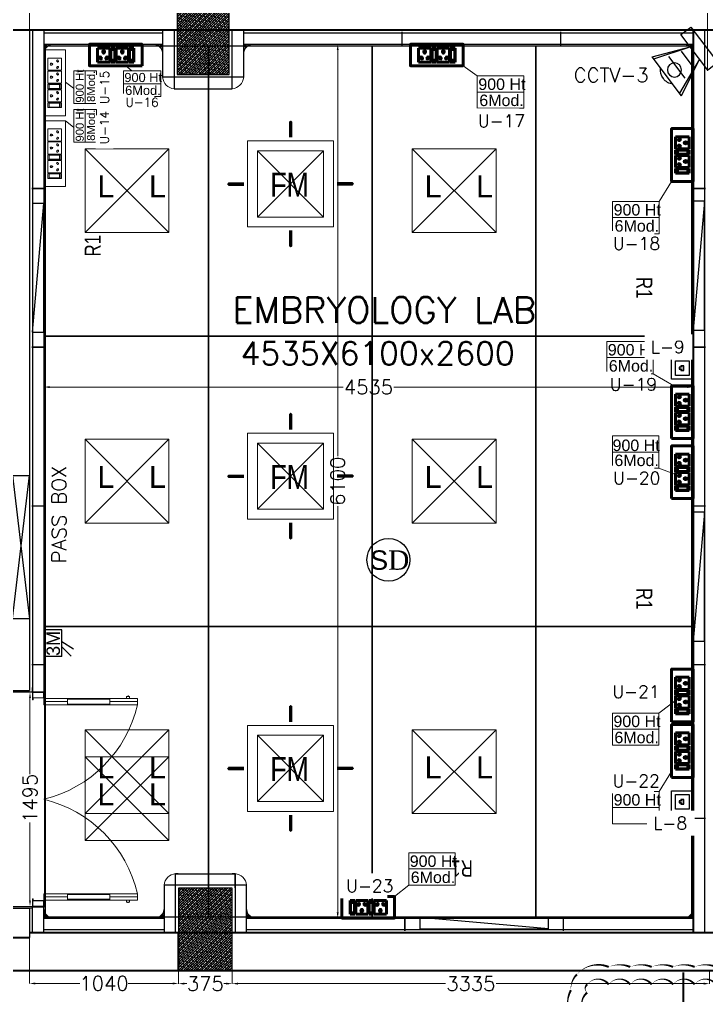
# Model space of a CAD drawing. Header units: millimetres. Extents: x 1327414 to 2139344, y -346496 to -91575.
# Drawn here: x 2114024 to 2118823, y -248326 to -241513 of the extents above; entities that cross this region are included whole.
import ezdxf
from ezdxf.enums import TextEntityAlignment as Align

# ---------------------------------------------------------------- set-up
doc = ezdxf.new("R2010")
doc.units = ezdxf.units.MM
doc.header["$LTSCALE"] = 600
doc.header["$MEASUREMENT"] = 0
doc.header["$PDMODE"] = 35
for name, pattern in [('1', [0]), ('CONTINU', [0]), ('DASHED', [0.75, 0.5, -0.25]), ('DASHED2', [0.375, 0.25, -0.125])]:
    doc.linetypes.add(name, pattern=pattern)
for name, color, linetype, lineweight in [('0 Room description', 6, 'Continuous', 5), ('0 Room Dimensions', 7, 'Continuous', 0), ('90deg Corner', 96, 'Continuous', 0), ('Ahlada 50mm Ceiling Panels', 191, 'Continuous', 0), ('Ahlada 50mm Wall Panel', 94, 'Continuous', 0), ('Ahlada Coving', 3, 'Continuous', 0), ('C-Section', 3, 'Continuous', 9), ('DIM', 7, 'Continuous', 0), ('Double Leaf Door', 4, 'Continuous', 18), ('ELE. 2N0S OF 6-16 UPS SOCKETS', 191, 'Continuous', 15), ('FA-BELOW SMOKE DERECTOR', 1, 'Continuous', 25), ('FA-FIRE TEXT', 7, 'Continuous', 0), ('MEP_HVAC_RA_RAISERS', 3, 'Continuous', 30), ('MEP_HVAC_SUPPLY_DIFFUSER', 5, 'Continuous', 30), ('P-Wall', 8, 'Continuous', 35), ('Partition-80WP', 7, 'Continuous', 5), ('Supply Diffusers', 3, 'Continuous', 0)]:
    doc.layers.add(name, color=color, linetype=linetype, lineweight=lineweight)
doc.layers.add('CFT_LOOPING', color=7, linetype='1', lineweight=0, true_color=0xd6d600)
doc.layers.add('ELE-42W EMERGENCY DOWN LIGHT', color=7, linetype='Continuous', lineweight=0, true_color=0x608ec6)
for name, color, linetype in [('col', 5, 'Continuous'), ('Dimensions', 7, 'Continuous'), ('ELE-3M UPS P.SB', 3, 'Continuous'), ('ELE-8M 6-16A UPS SOCKET', 223, 'Continuous'), ('ELE-LIGHTING TEXT', 7, 'Continuous'), ('ELE.LAN POINT', 3, 'Continuous'), ('LV.CC CEMARA', 66, 'Continuous'), ('Pass Box', 30, 'Continuous'), ('TEXT', 6, 'Continuous'), ('wall', 1, 'Continuous')]:
    doc.layers.add(name, color=color, linetype=linetype)
doc.styles.add('ARIAL', font='arial.ttf')
doc.styles.add('ARIEL', font='sanss___.ttf', dxfattribs={"width": 0.75})
doc.styles.add('PDF Times New Roman', font='times.ttf')
doc.styles.add('ROMAN', font='arial.ttf', dxfattribs={"width": 0.8})
doc.styles.add('ROMANS', font='romans.shx')
doc.styles.add('SIMPLEX', font='SIMPLEX')
doc.styles.get("Standard").update_dxf_attribs({"font": 'stylu.ttf'})
doc.dimstyles.new('AEPL1', dxfattribs={"dimtxt": 100, "dimasz": 40, "dimexe": 1.25, "dimexo": 5, "dimtad": 0, "dimdec": 0, "dimtxsty": 'ROMANS', "dimcen": 2.5, "dimclrd": 250, "dimclre": 250, "dimclrt": 7, "dimadec": 0, "dimazin": 0, "dimtfac": 1, "dimtdec": 0, "dimtmove": 0, "dimatfit": 3, "dimfxl": 0, "dimlwd": 0, "dimlwe": 0, "dimarcsym": 0})

# ---------------------------------------------------------------- blocks, each defined once
blk = doc.blocks.new('A010004 Mezz.F. Layout Plan$0$b & c')
at = {"layer": 'Ahlada Coving', "color": 3}
for p, q in [((-4.1, 40.9), (-5.7, 42.5)), ((-2.7, 7.8), (-3.7, 7.8)), ((-3.7, 7.8), (-2.7, 6)), ((4.9, 15.3), (-2.7, 7.8)), ((-2.7, 6), (5.7, 14.4)), ((8.7, 11.4), (0.3, 3)), ((0.3, 3), (2.1, 2)), ((2.1, 3), (9.7, 10.6)), ((2.1, 2), (2.1, 3)), ((36.9, 0), (35.3, 1.6))]:
    blk.add_line(p, q, dxfattribs=at)
blk.add_lwpolyline([(-5.7, 30.7), (-5.7, 5.7), (0, 0), (25, 0), (22.8, 1.5), (13.2, 1.5), (3.6, 4.5), (3.6, 1.5), (0.6, 1.5), (-4.2, 6.3), (-4.2, 9.3), (-1.2, 9.3), (-4.2, 18.9), (-4.2, 28.4), (-5.7, 30.7)], dxfattribs=at)
for radius, start, end in [(44, 181.9548, 220.5976), (42.5, 184.1661, 265.906), (44, 222.2286, 227.7746), (44, 229.4056, 268.1119)]:
    blk.add_arc((38.3, 44), radius, start, end, dxfattribs=at)
blk = doc.blocks.new('C SECTION')
at = {"layer": 'C-Section'}
for p, q in [((3564373.2, -608564.1), (3564614.5, -608564.1)), ((3564373.2, -608564.1), (3564373.2, -608595.1)), ((3564374.2, -608565.1), (3564613.5, -608565.1)), ((3564374.2, -608565.1), (3564374.2, -608595.1)), ((3564613.5, -608565.1), (3564613.5, -608595.1)), ((3564614.5, -608564.1), (3564614.5, -608595.1)), ((3564373.2, -608595.1), (3564374.2, -608595.1)), ((3564613.5, -608595.1), (3564614.5, -608595.1))]:
    blk.add_line(p, q, dxfattribs=at)
blk = doc.blocks.new('90D_CORNER_COVE')
at = {"layer": '90deg Corner', "color": 3}
for p, q in [((-59.1, 65.5), (-40.3, 65.5)), ((-40.3, -15), (-40.3, 65.5)), ((-59.1, -15), (-40.3, -15)), ((-40.3, -15), (-40.3, -33.8)), ((-40.3, -15), (40.2, -15)), ((40.2, -15), (40.2, -33.8))]:
    blk.add_line(p, q, dxfattribs=at)
blk.add_arc((-48.7, -23.5), 89.4, 5.42879, 84.57121, dxfattribs=at)
blk = doc.blocks.new('*D156')
at = {"layer": 'Defpoints', "color": 0, "transparency": 16777216}
for p in [(2115124.1, -241184.8), (2114094.1, -241585.8), (2115124.1, -241585.8)]:
    blk.add_point(p, dxfattribs=at)
at = {"layer": 'DIM', "color": 250, "lineweight": 0, "transparency": 16777216}
for p, q in [((2114094.1, -241580.8), (2114094.1, -241183.5)), ((2114134.1, -241184.8), (2114440, -241184.8)), ((2115084.1, -241184.8), (2114778.2, -241184.8)), ((2115124.1, -241580.8), (2115124.1, -241183.5))]:
    blk.add_line(p, q, dxfattribs=at)
at = {"layer": 'DIM', "color": 250, "transparency": 16777216}
for points in [[(2114134.1, -241178.1), (2114134.1, -241191.4), (2114094.1, -241184.8)], [(2115084.1, -241191.4), (2115084.1, -241178.1), (2115124.1, -241184.8)]]:
    blk.add_solid(points, dxfattribs=at)
at = {"layer": 'DIM', "color": 7, "transparency": 16777216, "insert": (2114609.1, -241184.8), "char_height": 100, "attachment_point": 5, "style": 'ROMANS'}
blk.add_mtext('1030', dxfattribs=at)
blk = doc.blocks.new('*D157')
at = {"layer": 'Defpoints', "color": 0, "transparency": 16777216}
for p in [(2118829.1, -241186.9), (2118829.1, -241875.8), (2115489.1, -241895.8)]:
    blk.add_point(p, dxfattribs=at)
at = {"layer": 'DIM', "color": 250, "lineweight": 0, "transparency": 16777216}
for p, q in [((2115489.1, -241890.8), (2115489.1, -241185.6)), ((2115529.1, -241186.9), (2116982.5, -241186.9)), ((2118789.1, -241186.9), (2117335.7, -241186.9)), ((2118829.1, -241870.8), (2118829.1, -241185.6))]:
    blk.add_line(p, q, dxfattribs=at)
at = {"layer": 'DIM', "color": 250, "transparency": 16777216}
for points in [[(2115529.1, -241180.2), (2115529.1, -241193.5), (2115489.1, -241186.9)], [(2118789.1, -241193.5), (2118789.1, -241180.2), (2118829.1, -241186.9)]]:
    blk.add_solid(points, dxfattribs=at)
at = {"layer": 'DIM', "color": 7, "transparency": 16777216, "insert": (2117159.1, -241186.9), "char_height": 100, "attachment_point": 5, "style": 'ROMANS'}
blk.add_mtext('3340', dxfattribs=at)
blk = doc.blocks.new('*D160')
at = {"layer": 'Defpoints', "color": 0, "transparency": 16777216}
for p in [(2115134.1, -247763.7), (2114094.1, -247885.8), (2115134.1, -248242.2)]:
    blk.add_point(p, dxfattribs=at)
at = {"layer": 'DIM', "color": 250, "lineweight": 0, "transparency": 16777216}
for p, q in [((2115134.1, -247768.7), (2115134.1, -248243.4)), ((2114094.1, -247890.8), (2114094.1, -248243.4)), ((2114134.1, -248242.2), (2114445, -248242.2)), ((2115094.1, -248242.2), (2114783.2, -248242.2))]:
    blk.add_line(p, q, dxfattribs=at)
at = {"layer": 'DIM', "color": 250, "transparency": 16777216}
for points in [[(2114134.1, -248235.5), (2114134.1, -248248.9), (2114094.1, -248242.2)], [(2115094.1, -248248.9), (2115094.1, -248235.5), (2115134.1, -248242.2)]]:
    blk.add_solid(points, dxfattribs=at)
at = {"layer": 'DIM', "color": 7, "transparency": 16777216, "insert": (2114614.1, -248242.2), "char_height": 100, "attachment_point": 5, "style": 'ROMANS'}
blk.add_mtext('1040', dxfattribs=at)
blk = doc.blocks.new('*D161')
at = {"layer": 'Defpoints', "color": 0, "transparency": 16777216}
for p in [(2114096.9, -246208.8), (2114114.1, -246208.8), (2114114.1, -247703.8)]:
    blk.add_point(p, dxfattribs=at)
at = {"layer": 'DIM', "color": 250, "lineweight": 0, "transparency": 16777216}
for p, q in [((2114109.1, -246208.8), (2114095.6, -246208.8)), ((2114096.9, -246248.8), (2114096.9, -246780.1)), ((2114096.9, -247663.8), (2114096.9, -247119.4)), ((2114109.1, -247703.8), (2114095.6, -247703.8))]:
    blk.add_line(p, q, dxfattribs=at)
at = {"layer": 'DIM', "color": 250, "transparency": 16777216}
for points in [[(2114090.2, -246248.8), (2114103.6, -246248.8), (2114096.9, -246208.8)], [(2114090.2, -247663.8), (2114103.6, -247663.8), (2114096.9, -247703.8)]]:
    blk.add_solid(points, dxfattribs=at)
at = {"layer": 'DIM', "color": 7, "transparency": 16777216, "insert": (2114096.9, -246949.8), "char_height": 100, "attachment_point": 5, "rotation": 90, "style": 'ROMANS'}
blk.add_mtext('1495', dxfattribs=at)
blk = doc.blocks.new('1500x80')
at = {"layer": 'Double Leaf Door'}
for points in [[(99338.7, -25417.9), (99343.6, -25417.9), (99343.6, -25121.4), (99338.7, -25121.4)], [(99382.3, -25121.4), (99377.3, -25121.4), (99377.3, -25417.9), (99382.3, -25417.9)], [(100701.7, -25121.4), (100706.7, -25121.4), (100706.7, -25417.9), (100701.7, -25417.9)], [(100745.3, -25417.9), (100740.4, -25417.9), (100740.4, -25121.4), (100745.3, -25121.4)]]:
    blk.add_hatch(color=6, dxfattribs=at).paths.add_polyline_path(points)
at = {"layer": 'Double Leaf Door', "color": 8}
for p, q in [((99338.7, -25581.8), (99338.7, -24927.6)), ((99338.7, -24927.6), (99382.3, -24927.6)), ((99360.5, -25121.4), (99360.5, -24927.6)), ((99382.3, -24927.6), (99382.3, -25581.8)), ((100745.3, -24927.6), (100701.7, -24927.6)), ((100701.7, -24927.6), (100701.7, -25581.8)), ((100723.5, -25121.4), (100723.5, -24927.6)), ((100745.3, -25581.8), (100745.3, -24927.6)), ((99324.3, -24985.1), (99324.3, -25003.1)), ((99338.7, -24983.1), (99326.2, -24983.1)), ((99326.2, -25005), (99338.7, -25005)), ((99338.7, -24983.1), (99338.7, -25005)), ((100745.3, -24983.1), (100757.8, -24983.1)), ((100745.3, -24983.1), (100745.3, -25005)), ((100757.8, -25005), (100745.3, -25005)), ((100759.7, -24985.1), (100759.7, -25003.1)), ((99360.5, -25581.8), (99360.5, -25417.9)), ((100723.5, -25581.8), (100723.5, -25417.9)), ((99294.5, -25581.8), (99294.5, -25661.8)), ((99334.7, -25581.8), (99294.5, -25581.8)), ((99296.5, -25583.8), (99296.5, -25659.8)), ((99332.7, -25583.8), (99296.5, -25583.8)), ((99332.7, -25658.9), (99332.7, -25583.8)), ((99334.7, -25656.9), (99334.7, -25581.8)), ((99382.3, -25581.8), (99338.7, -25581.8)), ((100701.7, -25581.8), (100745.3, -25581.8)), ((100749.3, -25656.9), (100749.3, -25581.8)), ((100749.3, -25581.8), (100789.5, -25581.8)), ((100751.3, -25658.9), (100751.3, -25583.8)), ((100751.3, -25583.8), (100787.5, -25583.8)), ((100787.5, -25583.8), (100787.5, -25659.8)), ((100789.5, -25581.8), (100789.5, -25661.8)), ((99294.5, -25661.8), (99334.7, -25661.8)), ((99296.5, -25659.8), (99334.7, -25659.8)), ((99344.6, -25658.9), (99332.7, -25658.9)), ((99346.6, -25656.9), (99334.7, -25656.9)), ((99334.7, -25659.8), (99344.6, -25659.8)), ((99334.7, -25661.8), (99346.6, -25661.8)), ((99344.6, -25659.8), (99344.6, -25658.9)), ((99346.6, -25661.8), (99346.6, -25656.9)), ((100737.4, -25661.8), (100737.4, -25656.9)), ((100737.4, -25656.9), (100749.3, -25656.9)), ((100749.3, -25661.8), (100737.4, -25661.8)), ((100739.4, -25659.8), (100739.4, -25658.9)), ((100739.4, -25658.9), (100751.3, -25658.9)), ((100749.3, -25659.8), (100739.4, -25659.8)), ((100787.5, -25659.8), (100749.3, -25659.8)), ((100789.5, -25661.8), (100749.3, -25661.8))]:
    blk.add_line(p, q, dxfattribs=at)
at = {"layer": 'Double Leaf Door', "color": 6}
for p, q in [((99382.3, -25121.4), (99338.7, -25121.4)), ((99338.7, -25121.4), (99338.7, -25417.9)), ((99343.6, -25417.9), (99343.6, -25121.4)), ((99377.3, -25417.9), (99377.3, -25121.4)), ((99382.3, -25417.9), (99382.3, -25121.4)), ((100701.7, -25417.9), (100701.7, -25121.4)), ((100701.7, -25121.4), (100745.3, -25121.4)), ((100706.7, -25417.9), (100706.7, -25121.4)), ((100740.4, -25417.9), (100740.4, -25121.4)), ((100745.3, -25121.4), (100745.3, -25417.9)), ((99338.7, -25417.9), (99382.3, -25417.9)), ((100745.3, -25417.9), (100701.7, -25417.9))]:
    blk.add_line(p, q, dxfattribs=at)
at = {"layer": 'Double Leaf Door', "color": 6, "ltscale": 100}
for p, q in [((99377.3, -25121.4), (99377.3, -25417.9)), ((100706.7, -25121.4), (100706.7, -25417.9))]:
    blk.add_line(p, q, dxfattribs=at)
at = {"layer": 'Double Leaf Door', "color": 6}
for points in [[(99338.7, -25121.4), (99338.7, -25417.9), (99343.6, -25417.9), (99343.6, -25121.4), (99338.7, -25121.4)], [(99382.3, -25121.4), (99382.3, -25417.9), (99377.3, -25417.9), (99377.3, -25121.4), (99382.3, -25121.4)], [(100701.7, -25121.4), (100701.7, -25417.9), (100706.7, -25417.9), (100706.7, -25121.4), (100701.7, -25121.4)], [(100745.3, -25121.4), (100745.3, -25417.9), (100740.4, -25417.9), (100740.4, -25121.4), (100745.3, -25121.4)]]:
    blk.add_lwpolyline(points, dxfattribs=at)
at = {"layer": 'Double Leaf Door', "ltscale": 5000}
for points in [[(99338.7, -25121.4), (99338.7, -25417.9), (99343.6, -25417.9), (99343.6, -25121.4), (99338.7, -25121.4)], [(100745.3, -25121.4), (100745.3, -25417.9), (100740.4, -25417.9), (100740.4, -25121.4), (100745.3, -25121.4)]]:
    blk.add_lwpolyline(points, dxfattribs=at)
at = {"layer": 'Double Leaf Door', "color": 8}
for centre, radius, start, end in [((99178.3, -25793), 889.2, 13.74048, 76.73516), ((100905.7, -25793), 889.2, 103.26484, 166.25952), ((99324.3, -24994.1), 3.72, 90, 270), ((99326.2, -24985.1), 1.98, 90, 180), ((99326.2, -25003.1), 1.98, 180, 270), ((100757.8, -24985.1), 1.98, 0, 90), ((100757.8, -25003.1), 1.98, 270, 0), ((100759.7, -24994.1), 3.72, 270, 90)]:
    blk.add_arc(centre, radius, start, end, dxfattribs=at)
blk = doc.blocks.new('*D172')
at = {"layer": 'Defpoints', "color": 0, "transparency": 16777216}
for p in [(2115509.1, -248150.8), (2118844.1, -248150.8), (2118844.1, -248243.4)]:
    blk.add_point(p, dxfattribs=at)
at = {"layer": 'Dimensions', "color": 250, "lineweight": 0, "transparency": 16777216}
for p, q in [((2115509.1, -248155.8), (2115509.1, -248244.7)), ((2118844.1, -248155.8), (2118844.1, -248244.7)), ((2115549.1, -248243.4), (2117000, -248243.4)), ((2118804.1, -248243.4), (2117353.2, -248243.4))]:
    blk.add_line(p, q, dxfattribs=at)
at = {"layer": 'Dimensions', "color": 250, "transparency": 16777216}
for points in [[(2115549.1, -248236.8), (2115549.1, -248250.1), (2115509.1, -248243.4)], [(2118804.1, -248250.1), (2118804.1, -248236.8), (2118844.1, -248243.4)]]:
    blk.add_solid(points, dxfattribs=at)
at = {"layer": 'Dimensions', "color": 7, "transparency": 16777216, "insert": (2117176.6, -248243.4), "char_height": 100, "attachment_point": 5, "style": 'ROMANS'}
blk.add_mtext('3335', dxfattribs=at)
blk = doc.blocks.new('Voice')
at = {"layer": 'ELE.LAN POINT', "color": 3}
for points in [[(0, -31.8), (127.9, -31.8), (127.9, 92), (0, 92)], [(21.9, -10), (106, -10), (106, 70.1), (21.9, 70.1)], [(77.3, 21.4), (69.7, 21.4), (69.7, 11.7), (58.1, 11.7), (58.1, 21.4), (50.6, 21.4), (50.6, 38.7), (77.3, 38.7)], [(75.9, 22.8), (68.4, 22.8), (68.4, 13), (59.5, 13), (59.5, 22.8), (52, 22.8), (52, 37.4), (75.9, 37.4)]]:
    blk.add_lwpolyline(points, close=True, dxfattribs=at)
blk = doc.blocks.new('CC CEMARA')
at = {"layer": 'LV.CC CEMARA', "linetype": 'ByBlock'}
for p, q in [((46.7, -104.5), (105.3, -34.9)), ((239.6, -66.6), (64.7, -12.2)), ((232.1, -75.7), (64.7, -12.2)), ((94.5, -242.4), (18.6, -67.1)), ((18.6, -67.1), (104.2, -230.6)), ((81.3, -159.1), (162.8, -62.4)), ((94.5, -242.4), (239.6, -66.6))]:
    blk.add_line(p, q, dxfattribs=at)
blk.add_lwpolyline([(110.8, 42.8), (66.4, 79.7), (-66.4, -79.7), (-22, -116.7)], close=True, dxfattribs=at)
blk.add_circle((133.5, -123.5), 32.9, dxfattribs=at)
blk.add_arc((131.6, -123.6), 66.7, 275.3702, 5.5412, dxfattribs=at)
blk = doc.blocks.new('5Y3AQY')
at = {"layer": 'ELE. 2N0S OF 6-16 UPS SOCKETS', "color": 72, "lineweight": 50}
for p, q in [((-311.5, -26.5), (-277.7, -26.5)), ((-311.5, -123.5), (-311.5, -26.5)), ((-311.5, -123.5), (-311.5, -26.5)), ((-308.7, -37), (-280.5, -37)), ((-308.7, -113), (-308.7, -37)), ((-308.7, -40.4), (-280.5, -40.4)), ((-280.5, -37), (-280.5, -113)), ((-277.7, -26.5), (-277.7, -123.5)), ((-272.1, -26.5), (-272.1, -123.5)), ((-187.1, -26.5), (-272.1, -26.5)), ((-187.1, -123.5), (-187.1, -26.5)), ((-181.4, -26.5), (-147.6, -26.5)), ((-181.4, -123.5), (-181.4, -26.5)), ((-181.4, -123.5), (-181.4, -26.5)), ((-178.6, -37), (-150.4, -37)), ((-178.6, -113), (-178.6, -37)), ((-178.6, -40.4), (-150.4, -40.4)), ((-150.4, -37), (-150.4, -113)), ((-147.6, -26.5), (-147.6, -123.5)), ((-57, -26.5), (-142, -26.5)), ((-142, -26.5), (-142, -123.5)), ((-57, -123.5), (-57, -26.5)), ((-311.5, -123.5), (-277.7, -123.5)), ((-277.7, -123.5), (-311.5, -123.5)), ((-280.5, -113), (-308.7, -113)), ((-272.1, -123.5), (-187.1, -123.5)), ((-181.4, -123.5), (-147.6, -123.5)), ((-147.6, -123.5), (-181.4, -123.5)), ((-150.4, -113), (-178.6, -113)), ((-142, -123.5), (-57, -123.5))]:
    blk.add_line(p, q, dxfattribs=at)
blk.add_lwpolyline([(-368.5, 0), (0, 0), (0, -150), (-368.5, -150)], close=True, dxfattribs=at)
for centre, radius, start, end in [((-253.8, -56.1), 5.7, 87.48997, 354.73109), ((-249.3, -52.1), 4.6, 284.90486, 157.31619), ((-209.8, -52.1), 4.6, 22.68381, 255.09514), ((-205.3, -56.1), 5.7, 185.26891, 92.51003), ((-123.7, -56.1), 5.7, 87.48997, 354.73109), ((-119.2, -52.1), 4.6, 284.90486, 157.31619), ((-79.7, -52.1), 4.6, 22.68381, 255.09514), ((-75.2, -56.1), 5.7, 185.26891, 92.51003), ((-229.6, -99), 6.62, 127.15837, 52.84163), ((-229.6, -92.3), 4.22, 341.40312, 198.59688), ((-99.5, -99), 6.62, 127.15837, 52.84163), ((-99.5, -92.3), 4.22, 341.40312, 198.59688)]:
    blk.add_arc(centre, radius, start, end, dxfattribs=at)
blk = doc.blocks.new('543E')
at = {"layer": 'ELE. 2N0S OF 6-16 UPS SOCKETS', "color": 72, "linetype": 'ByBlock'}
for p, q in [((-123.5, -57), (-123.5, -90.8)), ((-26.5, -57), (-123.5, -57)), ((-26.5, -57), (-123.5, -57)), ((-113, -59.8), (-113, -88)), ((-37, -59.8), (-113, -59.8)), ((-109.6, -59.8), (-109.6, -88)), ((-37, -88), (-37, -59.8)), ((-26.5, -57), (-26.5, -90.8)), ((-26.5, -90.8), (-26.5, -57)), ((-123.5, -90.8), (-26.5, -90.8)), ((-123.5, -96.4), (-26.5, -96.4)), ((-123.5, -181.4), (-123.5, -96.4)), ((-113, -88), (-37, -88)), ((-26.5, -96.4), (-26.5, -181.4)), ((-26.5, -181.4), (-123.5, -181.4)), ((-123.5, -187.1), (-123.5, -220.9)), ((-26.5, -187.1), (-123.5, -187.1)), ((-26.5, -187.1), (-123.5, -187.1)), ((-113, -189.9), (-113, -218)), ((-37, -189.9), (-113, -189.9)), ((-109.6, -189.9), (-109.6, -218)), ((-37, -218), (-37, -189.9)), ((-26.5, -187.1), (-26.5, -220.9)), ((-26.5, -220.9), (-26.5, -187.1)), ((-123.5, -220.9), (-26.5, -220.9)), ((-123.5, -311.5), (-123.5, -226.5)), ((-123.5, -226.5), (-26.5, -226.5)), ((-113, -218), (-37, -218)), ((-26.5, -226.5), (-26.5, -311.5)), ((-26.5, -311.5), (-123.5, -311.5)), ((-123.5, -402.2), (-123.5, -317.1)), ((-123.5, -317.1), (-26.5, -317.1)), ((-26.5, -317.1), (-26.5, -402.2)), ((-26.5, -402.2), (-123.5, -402.2))]:
    blk.add_line(p, q, dxfattribs=at)
blk.add_lwpolyline([(-150, 0), (-150, -459.1), (0, -459.1), (0, 0)], close=True, dxfattribs=at)
for centre, radius, start, end in [((-97.9, -119.2), 4.6, 112.68381, 345.09514), ((-93.9, -114.7), 5.7, 275.26891, 182.51003), ((-57.7, -138.9), 4.22, 71.40312, 288.59688), ((-51, -138.9), 6.62, 217.15837, 142.84163), ((-97.9, -158.6), 4.6, 14.90486, 247.31619), ((-93.9, -163.1), 5.7, 177.48997, 84.73109), ((-97.9, -249.3), 4.6, 112.68381, 345.09514), ((-93.9, -244.8), 5.7, 275.26891, 182.51003), ((-57.7, -269), 4.22, 71.40312, 288.59688), ((-51, -269), 6.62, 217.15837, 142.84163), ((-97.9, -288.7), 4.6, 14.90486, 247.31619), ((-97.9, -339.9), 4.6, 112.68381, 345.09514), ((-93.9, -293.2), 5.7, 177.48997, 84.73109), ((-93.9, -335.4), 5.7, 275.26891, 182.51003), ((-97.9, -379.4), 4.6, 14.90486, 247.31619), ((-93.9, -383.9), 5.7, 177.48997, 84.73109), ((-57.7, -359.7), 4.22, 71.40312, 288.59688), ((-51, -359.7), 6.62, 217.15837, 142.84163)]:
    blk.add_arc(centre, radius, start, end, dxfattribs=at)
blk = doc.blocks.new('3M UPS SB')
at = {"layer": 'ELE-3M UPS P.SB', "color": 3}
for p, q in [((-133.8, 160), (-69.3, 265.2)), ((-88.2, 160), (-3.4, 244.9)), ((-240, 160), (-240, 0)), ((0, 160), (-240, 160)), ((0, 160), (0, 0))]:
    blk.add_line(p, q, dxfattribs=at)
blk.add_text('3M', height=120, rotation=180, dxfattribs=at).set_placement((-6, 143))
blk = doc.blocks.new('54W EME')
for p, q in [((-292.5, 292.5), (292.5, -292.5)), ((292.5, 292.5), (-292.5, -292.5))]:
    blk.add_line(p, q)
at = {"layer": 'ELE-42W EMERGENCY DOWN LIGHT'}
blk.add_lwpolyline([(-292.5, -292.5), (-292.5, 292.5), (292.5, 292.5), (292.5, -292.5)], close=True, dxfattribs=at)
at = {"char_height": 154, "width": 324.958, "attachment_point": 1, "style": 'ARIAL'}
for insert in [(-206.9, 107), (152.9, 107)]:
    blk.add_mtext('L', dxfattribs=dict(at, insert=insert))
blk = doc.blocks.new('pass Box')
at = {"layer": 'Dimensions', "color": 30, "true_color": 0xf8991e}
for p, q in [((1718491, -257291.3), (1718611, -258291.3)), ((1718491, -258291.3), (1718611, -257291.3))]:
    blk.add_line(p, q, dxfattribs=at)
blk.add_lwpolyline([(1718491, -258291.3), (1718491, -257291.3), (1718611, -257291.3), (1718611, -258291.3)], close=True, dxfattribs=at)
blk = doc.blocks.new('*D175')
at = {"layer": 'Defpoints', "color": 0, "transparency": 16777216}
for p in [(2116207.9, -241685.8), (2116207.9, -247785.8), (2116246.6, -247785.8)]:
    blk.add_point(p, dxfattribs=at)
at = {"layer": 'Dimensions', "color": 250, "lineweight": 0, "transparency": 16777216}
for p, q in [((2116212.9, -241685.8), (2116247.8, -241685.8)), ((2116246.6, -241725.8), (2116246.6, -244561.6)), ((2116246.6, -247745.8), (2116246.6, -244909.9)), ((2116212.9, -247785.8), (2116247.8, -247785.8))]:
    blk.add_line(p, q, dxfattribs=at)
at = {"layer": 'Dimensions', "color": 250, "transparency": 16777216}
for points in [[(2116253.3, -241725.8), (2116239.9, -241725.8), (2116246.6, -241685.8)], [(2116239.9, -247745.8), (2116253.3, -247745.8), (2116246.6, -247785.8)]]:
    blk.add_solid(points, dxfattribs=at)
at = {"layer": 'Dimensions', "color": 7, "transparency": 16777216, "insert": (2116246.6, -244735.8), "char_height": 100, "attachment_point": 5, "rotation": 90, "style": 'ROMANS'}
blk.add_mtext('6100', dxfattribs=at)
blk = doc.blocks.new('*D176')
at = {"layer": 'Defpoints', "color": 0, "transparency": 16777216}
for p in [(2118729.1, -243615), (2114194.1, -243927.8), (2118729.1, -244078.5)]:
    blk.add_point(p, dxfattribs=at)
at = {"layer": 'Dimensions', "color": 250, "lineweight": 0, "transparency": 16777216}
for p, q in [((2118729.1, -243620), (2118729.1, -244079.7)), ((2114194.1, -243932.8), (2114194.1, -244079.7)), ((2114234.1, -244078.5), (2116285, -244078.5)), ((2118689.1, -244078.5), (2116638.2, -244078.5))]:
    blk.add_line(p, q, dxfattribs=at)
at = {"layer": 'Dimensions', "color": 250, "transparency": 16777216}
for points in [[(2114234.1, -244071.8), (2114234.1, -244085.2), (2114194.1, -244078.5)], [(2118689.1, -244085.2), (2118689.1, -244071.8), (2118729.1, -244078.5)]]:
    blk.add_solid(points, dxfattribs=at)
at = {"layer": 'Dimensions', "color": 7, "transparency": 16777216, "insert": (2116461.6, -244078.5), "char_height": 100, "attachment_point": 5, "style": 'ROMANS'}
blk.add_mtext('4535', dxfattribs=at)
blk = doc.blocks.new('*D178')
at = {"layer": 'Defpoints', "color": 0, "transparency": 16777216}
for p in [(2115134.1, -248150.8), (2115509.1, -248150.8), (2115509.1, -248243.4)]:
    blk.add_point(p, dxfattribs=at)
at = {"layer": 'Dimensions', "color": 250, "lineweight": 0, "transparency": 16777216}
for p, q in [((2115134.1, -248155.8), (2115134.1, -248244.7)), ((2115509.1, -248155.8), (2115509.1, -248244.7)), ((2115174.1, -248243.4), (2115192.5, -248243.4)), ((2115469.1, -248243.4), (2115450.7, -248243.4))]:
    blk.add_line(p, q, dxfattribs=at)
at = {"layer": 'Dimensions', "color": 250, "transparency": 16777216}
for points in [[(2115174.1, -248236.8), (2115174.1, -248250.1), (2115134.1, -248243.4)], [(2115469.1, -248250.1), (2115469.1, -248236.8), (2115509.1, -248243.4)]]:
    blk.add_solid(points, dxfattribs=at)
at = {"layer": 'Dimensions', "color": 7, "transparency": 16777216, "insert": (2115321.6, -248243.4), "char_height": 100, "attachment_point": 5, "style": 'ROMANS'}
blk.add_mtext('375', dxfattribs=at)
blk = doc.blocks.new('SMOKE DETECTOR')
at = {"layer": 'FA-BELOW SMOKE DERECTOR', "color": 7}
blk.add_circle((931028.7, -118293.9), 166, dxfattribs=at)
at = {"layer": 'FA-BELOW SMOKE DERECTOR', "insert": (930887.1, -118373), "char_height": 150, "attachment_point": 7, "style": 'PDF Times New Roman'}
blk.add_mtext('{\\fArial|b0|i0|c0|p34;S}D', dxfattribs=at)
blk = doc.blocks.new('FM3')
at = {"layer": 'Supply Diffusers'}
for p, q in [((234.6, -234.9), (-235.4, 235.1)), ((-235.4, -234.9), (234.6, 235.1))]:
    blk.add_line(p, q, dxfattribs=at)
at = {"layer": 'Supply Diffusers', "color": 7}
for points in [[(0.6, 451.1, 0, 150, 0), (0.6, 390.6, 25, 25, 0), (0.6, 330.1, 25, 25, 0)], [(-451.4, -0.9, 0, 150, 0), (-390.9, -0.9, 25, 25, 0), (-330.4, -0.9, 25, 25, 0)], [(450.6, 1.1, 0, 150, 0), (390.1, 1.1, 25, 25, 0), (329.6, 1.1, 25, 25, 0)], [(0.6, -450.9, 0, 150, 0), (0.6, -390.4, 25, 25, 0), (0.6, -329.9, 25, 25, 0)]]:
    blk.add_lwpolyline(points, format="xyseb", dxfattribs=at)
at = {"layer": 'Supply Diffusers', "linetype": 'DASHED', "ltscale": 5}
blk.add_lwpolyline([(-305.4, -304.9), (304.6, -304.9), (304.6, 305.1), (-305.4, 305.1)], close=True, dxfattribs=at)
at = {"layer": 'Supply Diffusers'}
blk.add_lwpolyline([(-235.4, -234.9), (234.6, -234.9), (234.6, 235.1), (-235.4, 235.1)], close=True, dxfattribs=at)
at = {"layer": 'Supply Diffusers', "style": 'ROMAN', "width": 0.8}
blk.add_text('FM', height=170, dxfattribs=at).set_placement((-144.4, -89.7))
blk = doc.blocks.new('SA DIFFUSER 600X600MM')
at = {"layer": 'Supply Diffusers', "color": 1, "xscale": 0.9836065573758823, "yscale": 0.9836065573758823, "zscale": 0.9836065573758823}
blk.add_blockref('FM3', (1302829.9, -127949.5, 14384.8), dxfattribs=at)
blk = doc.blocks.new('RA_RAISER')
at = {"layer": 'MEP_HVAC_RA_RAISERS', "lineweight": 25}
blk.add_line((3561965.8, -606672.8), (3562865.8, -606752.8), dxfattribs=at)
blk.add_lwpolyline([(3562865.8, -606672.8), (3561965.8, -606672.8), (3561965.8, -606752.8), (3562865.8, -606752.8)], close=True, dxfattribs=at)
blk.add_lwpolyline([(3562415.8, -606784, 0, 66.4, 0), (3562415.8, -606861.5, 0, 0, 0), (3562415.8, -606988.1, 0, 0, 0), (3562515.9, -606988.1, 0, 0, 0), (3562240.8, -607052.5, 0, 0, 0), (3562393.1, -607052.5, 0, 0, 0), (3562393.1, -607148, 0, 0, 0)], format="xyseb", dxfattribs=at)
at = {"layer": 'MEP_HVAC_RA_RAISERS', "lineweight": 25, "insert": (3562494.5, -607037.4), "char_height": 112.5, "width": 174.151, "attachment_point": 1, "style": 'ARIEL'}
blk.add_mtext('R1', dxfattribs=at)

msp = doc.modelspace()

# ---------------------------------------------------------------- hatches: boundary and pattern name
at = {"layer": 'DIM'}
h = msp.add_hatch(dxfattribs=at)
h.set_pattern_fill('ANSI38', color=256, scale=100)
h.set_pattern_definition([(45, (627221.993, -51292.912), (-8.83883476, 8.83883476), []), (135, (627221.993, -51292.912), (-26.51650429, 8.83883476), [31.25, -18.75])])
h.paths.add_polyline_path([(2115124.1, -241895.8), (2115489.1, -241895.8), (2115489.1, -241585.8), (2115489.1, -241355.8), (2115124.1, -241355.8)])
h = msp.add_hatch(dxfattribs=at)
h.set_pattern_fill('ANSI38', color=256, scale=100)
h.set_pattern_definition([(45, (627306.993, -51242.912), (-8.83883476, 8.83883476), []), (135, (627306.993, -51242.912), (-26.51650429, 8.83883476), [31.25, -18.75])])
h.paths.add_polyline_path([(2115509.1, -247885.8), (2115509.1, -247575.8), (2115134.1, -247575.8), (2115134.1, -247885.8)])
h.paths.add_polyline_path([(2115134.1, -248150.8), (2115509.1, -248150.8), (2115509.1, -247885.8), (2115134.1, -247885.8)])

# ---------------------------------------------------------------- linework, layer by layer
at = {"layer": 'Ahlada 50mm Ceiling Panels', "linetype": 'ByBlock', "lineweight": -2}
for p, q in [((2114204.1, -241695.8), (2118719.1, -241695.8)), ((2114204.1, -247775.8), (2114204.1, -241695.8)), ((2115344.1, -247775.8), (2115344.1, -241695.8)), ((2115347.1, -247775.8), (2115347.1, -241695.8)), ((2116487.1, -247775.8), (2116487.1, -241695.8)), ((2116490.1, -247775.8), (2116490.1, -241695.8)), ((2117630.1, -247775.8), (2117630.1, -241695.8)), ((2117633.1, -247775.8), (2117633.1, -241695.8)), ((2118719.1, -241695.8), (2118719.1, -247775.8)), ((2114204.1, -243720.3), (2118719.1, -243720.3)), ((2114204.1, -243723.3), (2118719.1, -243723.3)), ((2114204.1, -245747.8), (2118719.1, -245747.8)), ((2114204.1, -245750.8), (2118719.1, -245750.8)), ((2113866.9, -246206.6), (2114201.1, -246206.6)), ((2114201.1, -247706.6), (2114201.1, -246206.6)), ((2114201.1, -247706.6), (2113866.9, -247706.6)), ((2114204, -247775.8), (2118719.1, -247775.8))]:
    msp.add_line(p, q, dxfattribs=at)
at = {"layer": 'Ahlada 50mm Wall Panel', "linetype": 'ByBlock', "lineweight": -2}
for p, q in [((2114114.1, -241585.8), (2114114.1, -246208.8)), ((2114194.1, -241585.8), (2114194.1, -246206.6)), ((2118729.1, -241585.8), (2118729.1, -247885.8)), ((2118809.1, -241585.8), (2118809.1, -247885.8)), ((2114194.1, -241605.8), (2115024.1, -241605.8)), ((2115589.1, -241605.8), (2118729.1, -241605.8)), ((2114194.1, -241685.8), (2115024.1, -241685.8)), ((2115589.1, -241685.8), (2118729.1, -241685.8)), ((2114114.1, -246205.8), (2114194.1, -246205.8)), ((2114113.1, -247706.8), (2114193.1, -247706.8)), ((2114114.1, -247885.8), (2114114.1, -247703.8)), ((2114194.1, -247885.8), (2114194.1, -247703.8)), ((2114194.1, -247785.8), (2115034.1, -247785.8)), ((2115609.1, -247785.8), (2118729.1, -247785.8)), ((2114194.1, -247865.8), (2115034.1, -247865.8)), ((2115609.1, -247865.8), (2118729.1, -247865.8))]:
    msp.add_line(p, q, dxfattribs=at)
for points in [[(2115104.1, -241585.8), (2115104.1, -241915.8), (2115024.1, -241915.8), (2115024.1, -241585.8)], [(2115589.1, -241585.8), (2115589.1, -241915.8), (2115509.1, -241915.8), (2115509.1, -241585.8)], [(2115114.1, -247885.8), (2115114.1, -247555.8), (2115034.1, -247555.8), (2115034.1, -247885.8)], [(2115609.1, -247885.8), (2115609.1, -247555.8), (2115529.1, -247555.8), (2115529.1, -247885.8)]]:
    msp.add_lwpolyline(points, dxfattribs=at)
for points in [[(2115104.1, -241915.8), (2115104.1, -241995.8), (2115509.1, -241995.8), (2115509.1, -241915.8)], [(2115114.1, -247555.8), (2115114.1, -247475.8), (2115529.1, -247475.8), (2115529.1, -247555.8)]]:
    msp.add_lwpolyline(points, close=True, dxfattribs=at)
at = {"layer": 'CFT_LOOPING', "color": 7, "linetype": 'DASHED2', "ltscale": 5}
for p, q in [((2114809, -241870.9), (2114767.3, -241835.8)), ((2117221.5, -241906.3), (2117123.5, -241835.8)), ((2114400.2, -241992.4), (2114344.1, -241949.9)), ((2114400.2, -242263.5), (2114344.1, -242221)), ((2118491.6, -242782.9), (2118579.1, -242642.5)), ((2118450.9, -243985.1), (2118595.9, -244070.1)), ((2118490.1, -244644.4), (2118631.2, -244698.7)), ((2118490.1, -246354.1), (2118635.1, -246246.8)), ((2118491.6, -246902), (2118579.1, -246761.5)), ((2116742.3, -247555.4), (2116644.3, -247635.8))]:
    msp.add_line(p, q, dxfattribs=at)
for points in [[(2114403.7, -242098), (2114403.7, -241870.6), (2114482.5, -241870.6), (2114482.5, -242098)], [(2114482.5, -242098), (2114482.5, -241870.6), (2114561.2, -241870.6), (2114561.2, -242098)], [(2114750, -241870.9), (2115009.9, -241870.9), (2115009.9, -241960.9), (2114750, -241960.9)], [(2117221.5, -241906.3), (2117546.3, -241906.3), (2117546.3, -242018.8), (2117221.5, -242018.8)], [(2114750, -241960.9), (2115009.9, -241960.9), (2115009.9, -242050.9), (2114750, -242050.9)], [(2117221.5, -242018.8), (2117546.3, -242018.8), (2117546.3, -242131.3), (2117221.5, -242131.3)], [(2114403.7, -242369.1), (2114403.7, -242141.7), (2114482.5, -242141.7), (2114482.5, -242369.1)], [(2114482.5, -242369.1), (2114482.5, -242141.7), (2114561.2, -242141.7), (2114561.2, -242369.1)], [(2118166.8, -242782.9), (2118491.6, -242782.9), (2118491.6, -242895.4), (2118166.8, -242895.4)], [(2118166.8, -242895.4), (2118491.6, -242895.4), (2118491.6, -243007.9), (2118166.8, -243007.9)], [(2118126, -243760.1), (2118450.9, -243760.1), (2118450.9, -243872.6), (2118126, -243872.6)], [(2118126, -243872.6), (2118450.9, -243872.6), (2118450.9, -243985.1), (2118126, -243985.1)], [(2118165.2, -244419.4), (2118490.1, -244419.4), (2118490.1, -244531.9), (2118165.2, -244531.9)], [(2118165.2, -244531.9), (2118490.1, -244531.9), (2118490.1, -244644.4), (2118165.2, -244644.4)], [(2118165.2, -246354.1), (2118490.1, -246354.1), (2118490.1, -246466.6), (2118165.2, -246466.6)], [(2118165.2, -246466.6), (2118490.1, -246466.6), (2118490.1, -246579.1), (2118165.2, -246579.1)], [(2118166.8, -246902), (2118491.6, -246902), (2118491.6, -247014.5), (2118166.8, -247014.5)], [(2118166.8, -247014.5), (2118491.6, -247014.5), (2118491.6, -247127), (2118166.8, -247127)], [(2116742.3, -247330.4), (2117067.2, -247330.4), (2117067.2, -247442.9), (2116742.3, -247442.9)], [(2116742.3, -247442.9), (2117067.2, -247442.9), (2117067.2, -247555.4), (2116742.3, -247555.4)]]:
    msp.add_lwpolyline(points, close=True, dxfattribs=at)
at = {"layer": 'col'}
for points in [[(2115124.1, -241895.8), (2115489.1, -241895.8), (2115489.1, -241355.8), (2115124.1, -241355.8)], [(2115134.1, -248150.8), (2115509.1, -248150.8), (2115509.1, -247575.8), (2115134.1, -247575.8)]]:
    msp.add_lwpolyline(points, close=True, dxfattribs=at)
at = {"layer": 'DIM', "color": 5}
msp.add_lwpolyline([(2117867.5, -248456.2, 0, 15, -0.228028), (2117876.1, -248288.5, 0, 15, -0.225257), (2117917.5, -248179.7, 0, 15, -0.32655), (2118139.9, -248126.7, 0, 15, -0.201399), (2118289.9, -248126.7, 0, 15, -0.201399), (2118439.9, -248126.7, 0, 15, -0.201399), (2118589.9, -248126.7, 0, 15, -0.201399), (2118739.9, -248126.7, 0, 15, -0.201399), (2118889.9, -248126.7, 0, 15, -0.201399), (2119039.9, -248126.7, 0, 15, -0.201399), (2119189.9, -248126.7, 0, 15, -0.201399), (2119339.9, -248126.7, 0, 15, -0.240522), (2119515.7, -248139.9, 0, 15, -0.303506), (2119680, -248236.4, 0, 15, -0.296164), (2119717.4, -248444.1, 0, 15, -0.201399)], format="xyseb", dxfattribs=at)
at = {"layer": 'DIM', "color": 1}
msp.add_lwpolyline([(2117989.9, -248456.2, 0, 15, -0.5), (2117989.9, -248306.2, 0, 15, -0.5), (2117989.9, -248249.1, 0, 15, -0.5), (2118139.9, -248249.1, 0, 15, -0.5), (2118289.9, -248249.1, 0, 15, -0.5), (2118439.9, -248249.1, 0, 15, -0.5), (2118589.9, -248249.1, 0, 15, -0.5), (2118739.9, -248249.1, 0, 15, -0.5), (2118889.9, -248249.1, 0, 15, -0.5), (2119039.9, -248249.1, 0, 15, -0.5), (2119189.9, -248249.1, 0, 15, -0.5), (2119339.9, -248249.1, 0, 15, -0.5), (2119489.9, -248249.1, 0, 15, -0.5), (2119595, -248294.1, 0, 15, -0.5), (2119595, -248444.1, 0, 15, -0.5)], format="xyseb", dxfattribs=at)
at = {"layer": 'P-Wall', "color": 8}
msp.add_line((2119759.4, -241585.8), (2108099.1, -241585.8), dxfattribs=at)
at = {"layer": 'P-Wall', "color": 8, "linetype": 'Continuous'}
for p, q in [((2118729.1, -241585.8), (2118729.1, -247885.8)), ((2111167.1, -247920.8), (2114094.1, -247920.8)), ((2114094.1, -247885.8), (2119189.1, -247885.8)), ((2113589.1, -248150.8), (2119189.1, -248150.8))]:
    msp.add_line(p, q, dxfattribs=at)
at = {"layer": 'P-Wall'}
for p, q in [((2115134.1, -248150.8), (2115134.1, -247885.8)), ((2118659.1, -248165.8), (2118659.1, -248561.8))]:
    msp.add_line(p, q, dxfattribs=at)
at = {"layer": 'Partition-80WP', "ltscale": 0.5}
for p, q in [((2116694.4, -241597.7), (2116694.4, -241693)), ((2116697.4, -241597.7), (2116697.4, -241693)), ((2117802.4, -241597.7), (2117802.4, -241693)), ((2117805.4, -241597.7), (2117805.4, -241693)), ((2114205.3, -242690.5), (2114110, -242690.5)), ((2118816.8, -242690.5), (2118721.5, -242690.5)), ((2114205.3, -242693.5), (2114110, -242693.5)), ((2118816.8, -242693.5), (2118721.5, -242693.5)), ((2114205.3, -243798.5), (2114110, -243798.5)), ((2114205.3, -243801.5), (2114110, -243801.5)), ((2118816.8, -243798.5), (2118721.5, -243798.5)), ((2118816.8, -243801.5), (2118721.5, -243801.5)), ((2114205.3, -244906.5), (2114110, -244906.5)), ((2114205.3, -244909.5), (2114110, -244909.5)), ((2118816.8, -244906.5), (2118721.5, -244906.5)), ((2118816.8, -244909.5), (2118721.5, -244909.5)), ((2114205.3, -246014.5), (2114110, -246014.5)), ((2114205.3, -246017.5), (2114110, -246017.5)), ((2118816.8, -246014.5), (2118721.5, -246014.5)), ((2118816.8, -246017.5), (2118721.5, -246017.5)), ((2114202, -246205.8), (2114106.8, -246205.8)), ((2114202, -246208.8), (2114106.8, -246208.8)), ((2118816.8, -247087.5), (2118721.5, -247087.5)), ((2118816.8, -247090.5), (2118721.5, -247090.5)), ((2114200.7, -247703.8), (2114105.4, -247703.8)), ((2114200.7, -247706.8), (2114105.4, -247706.8)), ((2114200.7, -247706.8), (2114105.4, -247706.8)), ((2114201.6, -247706.8), (2114106.3, -247706.8)), ((2116713.8, -247779.6), (2116713.8, -247874.9)), ((2116716.8, -247779.6), (2116716.8, -247874.9)), ((2117821.8, -247779.6), (2117821.8, -247874.9)), ((2117824.8, -247779.6), (2117824.8, -247874.9))]:
    msp.add_line(p, q, dxfattribs=at)
at = {"layer": 'wall', "color": 8, "linetype": 'ByBlock'}
for p, q in [((2115124.1, -241585.8), (2111819.1, -241585.8)), ((2114094.1, -241585.8), (2114094.1, -246196.6)), ((2113974.1, -246196.6), (2114094.1, -246196.6)), ((2113974.1, -247716.6), (2114094.1, -247716.6)), ((2114094.1, -247716.6), (2114094.1, -247920.8))]:
    msp.add_line(p, q, dxfattribs=at)

# ---------------------------------------------------------------- block references
at = {"layer": '90deg Corner', "rotation": 180}
msp.add_blockref('90D_CORNER_COVE', (2115063.8, -241930.8), dxfattribs=at)
at = {"layer": '90deg Corner', "xscale": -1, "rotation": 180}
msp.add_blockref('90D_CORNER_COVE', (2115549.3, -241930.8), dxfattribs=at)
at = {"layer": '90deg Corner', "xscale": -1}
msp.add_blockref('90D_CORNER_COVE', (2115073.8, -247540.8), dxfattribs=at)
at = {"layer": '90deg Corner'}
msp.add_blockref('90D_CORNER_COVE', (2115569.3, -247540.8), dxfattribs=at)
at = {"layer": 'Ahlada Coving', "ltscale": 500, "yscale": 1.418185559101401, "zscale": 1.418185559101401}
for p, xscale, rotation in [((2114194.1, -241693.8), 1.418185559101401, 270), ((2115024.1, -241693.8), -1.418185559101401, 89.9999999999997), ((2115589.1, -241693.8), 1.418185559101401, 270), ((2118729.1, -241693.8), -1.418185559101401, 89.99999999999967), ((2114194.1, -247777.7), -1.418185559101401, 270), ((2115034.1, -247777.7), 1.418185559101401, 90.00000000000001), ((2115609.1, -247777.7), -1.418185559101401, 270), ((2118729.1, -247777.7), 1.418185559101401, 90.00000000000001)]:
    msp.add_blockref('A010004 Mezz.F. Layout Plan$0$b & c', p, dxfattribs=dict(at, xscale=xscale, rotation=rotation))
at = {"layer": 'C-Section', "color": 8, "xscale": -1, "rotation": 180}
msp.add_blockref('C SECTION', (-1450501, -854770.4), dxfattribs=at)
at = {"layer": 'C-Section', "color": 8}
msp.add_blockref('C SECTION', (-1450500.3, 360848.5), dxfattribs=at)
at = {"layer": 'Double Leaf Door', "color": 8, "rotation": 270}
msp.add_blockref('1500x80', (2139775.9, -146914.3), dxfattribs=at)
at = {"layer": 'ELE-3M UPS P.SB', "color": 6, "xscale": 0.7812500000005363, "yscale": 0.7812500000005363, "zscale": 0.7812500000005363, "rotation": 269.9999999999999}
msp.add_blockref('3M UPS SB', (2114194.1, -245959.8), dxfattribs=at)
at = {"layer": 'ELE-42W EMERGENCY DOWN LIGHT', "linetype": 'ByBlock'}
for p in [(2114774.1, -242708), (2117060.1, -242708), (2114774.1, -244735.5), (2117060.1, -244735.5), (2114774.1, -246763.5), (2117060.1, -246763.5), (2114774.1, -246951.4)]:
    msp.add_blockref('54W EME', p, dxfattribs=at)
at = {"layer": 'ELE-8M 6-16A UPS SOCKET', "color": 254, "linetype": 'ByBlock', "true_color": 0xdebad0, "rotation": 180}
for p in [(2114194.1, -242184.3), (2114194.1, -242678.5)]:
    msp.add_blockref('543E', p, dxfattribs=at)
at = {"layer": 'ELE. 2N0S OF 6-16 UPS SOCKETS', "color": 3, "linetype": 'ByBlock'}
for p, rotation in [((2114511.8, -241835.8), 180), ((2116755, -241835.8), 180), ((2118579.1, -242274), 89.99999999999999), ((2118579.1, -244070.1), 89.99999999999999), ((2118579.1, -244488.9), 89.99999999999999), ((2118579.1, -246047.2), 89.99999999999999), ((2118579.1, -246435), 89.99999999999999)]:
    msp.add_blockref('5Y3AQY', p, dxfattribs=dict(at, rotation=rotation))
msp.add_blockref('5Y3AQY', (2116644.3, -247635.8), dxfattribs=at)
at = {"layer": 'ELE.LAN POINT', "color": 7, "xscale": -1.211286963933217, "yscale": 1.211286963933217, "zscale": 1.211286963933217, "rotation": 269.9999999999999}
for p in [(2118617.7, -244023.4), (2118617.7, -247051.8)]:
    msp.add_blockref('Voice', p, dxfattribs=at)
at = {"layer": 'FA-BELOW SMOKE DERECTOR', "color": 6, "xscale": 0.9035551315104862, "yscale": 0.9035551315104862, "zscale": 0.9035551315104862}
msp.add_blockref('SMOKE DETECTOR', (1275364.9, -138399.6), dxfattribs=at)
at = {"layer": 'LV.CC CEMARA', "xscale": -1.500000000000001, "yscale": 1.5, "zscale": 1.5, "rotation": 357.2623958888427}
msp.add_blockref('CC CEMARA', (2118807.7, -241689.5), dxfattribs=at)
at = {"layer": 'MEP_HVAC_RA_RAISERS', "linetype": 'ByBlock', "lineweight": 0}
for p, rotation in [((1507441.3, -3805661.8), 90.00000000000001), ((2725481.8, 3317013.8), 270), ((5679685.1, -854533.5), 180)]:
    msp.add_blockref('RA_RAISER', p, dxfattribs=dict(at, rotation=rotation))
at = {"layer": 'MEP_HVAC_SUPPLY_DIFFUSER', "lineweight": 0}
for p in [(813087.6, -114711.2, -14384.8), (813087.6, -116751.3, -14384.8), (813087.6, -118791.5, -14384.8)]:
    msp.add_blockref('SA DIFFUSER 600X600MM', p, dxfattribs=at)
at = {"layer": 'Pass Box'}
msp.add_blockref('pass Box', (395483.1, 12594.7), dxfattribs=at)

# ---------------------------------------------------------------- texts
at = {"layer": '0 Room description', "style": 'SIMPLEX'}
msp.add_text('EMBRYOLOGY LAB', height=180, dxfattribs=at).set_placement((2116571.5, -243539.8, -1610551), align=Align.MIDDLE)
msp.add_text('PASS BOX', height=100.8, rotation=90, dxfattribs=at).set_placement((2114299, -244968.2, -1610551), align=Align.MIDDLE)
at = {"layer": '0 Room Dimensions', "lineweight": 0, "style": 'SIMPLEX'}
msp.add_text('4535X6100x2600', height=161.28, dxfattribs=at).set_placement((2115568.1, -243923.2, 192927.4))
at = {"layer": 'FA-FIRE TEXT', "color": 200, "linetype": 'CONTINU', "insert": (2117895.6, -241851), "char_height": 100, "width": 279.87, "attachment_point": 1, "style": 'ROMANS'}
msp.add_mtext('{\\C256;CCTV-3\\P}', dxfattribs=at)
at = {"layer": 'TEXT', "color": 7, "char_height": 56, "attachment_point": 1, "rotation": 90}
for s, insert, width in [('\\A1;{\\fArial|b0|i0|c0|p34;900 Ht\\P}', (2114416.4, -242092.8), 6270.591), ('\\A1;{\\fArial|b0|i0|c0|p34;8Mod.\\P}', (2114495.1, -242087.9), 246.802), ('\\A1;{\\fArial|b0|i0|c0|p34;900 Ht\\P}', (2114416.4, -242363.9), 6270.591), ('\\A1;{\\fArial|b0|i0|c0|p34;8Mod.\\P}', (2114495.1, -242359), 246.802)]:
    msp.add_mtext(s, dxfattribs=dict(at, insert=insert, width=width))
at = {"layer": 'TEXT', "color": 7, "attachment_point": 1}
for s, insert, char_height, width in [('\\A1;{\\fArial|b0|i0|c0|p34;900 Ht\\P}', (2114756, -241885.3), 64, 7166.39), ('\\A1;{\\fArial|b0|i0|c0|p34;900 Ht\\P}', (2117228.9, -241924.3), 80, 8957.987), ('\\A1;{\\fArial|b0|i0|c0|p34;6Mod.\\P}', (2114761.6, -241975.3), 64, 282.06), ('\\A1;{\\fArial|b0|i0|c0|p34;6Mod.\\P}', (2117235.9, -242036.8), 80, 352.575), ('\\A1;{\\fArial|b0|i0|c0|p34;900 Ht\\P}', (2118174.2, -242801), 80, 8957.987), ('\\A1;{\\fArial|b0|i0|c0|p34;6Mod.\\P}', (2118181.2, -242913.5), 80, 352.575), ('\\A1;{\\fArial|b0|i0|c0|p34;900 Ht\\P}', (2118133.5, -243778.1), 80, 8957.987), ('\\A1;{\\fArial|b0|i0|c0|p34;6Mod.\\P}', (2118140.5, -243890.6), 80, 352.575), ('\\A1;{\\fArial|b0|i0|c0|p34;900 Ht\\P}', (2118166.7, -244445.3), 80, 8957.987), ('\\A1;{\\fArial|b0|i0|c0|p34;6Mod.\\P}', (2118179.7, -244550), 80, 352.575), ('\\A1;{\\fArial|b0|i0|c0|p34;900 Ht\\P}', (2118172.7, -246372.1), 80, 8957.987), ('\\A1;{\\fArial|b0|i0|c0|p34;6Mod.\\P}', (2118179.7, -246484.6), 80, 352.575), ('\\A1;{\\fArial|b0|i0|c0|p34;6Mod.\\P}', (2118181.2, -246743.9), 80, 352.575), ('\\A1;{\\fArial|b0|i0|c0|p34;900 Ht\\P}', (2118174.2, -246920), 80, 8957.987), ('\\A1;{\\fArial|b0|i0|c0|p34;900 Ht\\P}', (2116749.8, -247348.4), 80, 8957.987), ('\\A1;{\\fArial|b0|i0|c0|p34;6Mod.\\P}', (2116756.8, -247460.9), 80, 352.575)]:
    msp.add_mtext(s, dxfattribs=dict(at, insert=insert, char_height=char_height, width=width))

# ---------------------------------------------------------------- dimensions: what is measured, and where the dimension line sits
at = {"layer": 'DIM'}
for base, p1, p2, picture, middle in [((2115124.1, -241184.8), (2114094.1, -241585.8), (2115124.1, -241585.8), '*D156', (2114609.1, -241184.8)), ((2118829.1, -241186.9), (2115489.1, -241895.8), (2118829.1, -241875.8), '*D157', (2117159.1, -241186.9)), ((2115134.1, -248242.2), (2114094.1, -247885.8), (2115134.1, -247763.7), '*D160', (2114614.1, -248242.2))]:
    dim = msp.add_linear_dim(base=base, p1=p1, p2=p2, dimstyle='AEPL1', dxfattribs=at)
    dim.commit()
    dim.dimension.update_dxf_attribs({"geometry": picture, "text_midpoint": middle, "dimtype": 160})
dim = msp.add_linear_dim(base=(2114096.9, -246208.8), p1=(2114114.1, -247703.8), p2=(2114114.1, -246208.8), angle=90, dimstyle='AEPL1', dxfattribs=at)
dim.commit()
dim.dimension.update_dxf_attribs({"geometry": '*D161', "text_midpoint": (2114096.9, -246949.8), "dimtype": 160})
at = {"layer": 'Dimensions'}
for base, p1, p2, picture, middle in [((2115509.1, -248243.4), (2115134.1, -248150.8), (2115509.1, -248150.8), '*D178', (2115321.6, -248243.4)), ((2118844.1, -248243.4), (2115509.1, -248150.8), (2118844.1, -248150.8), '*D172', (2117176.6, -248243.4))]:
    dim = msp.add_linear_dim(base=base, p1=p1, p2=p2, dimstyle='AEPL1', dxfattribs=at)
    dim.commit()
    dim.dimension.update_dxf_attribs({"geometry": picture, "text_midpoint": middle})

# ---------------------------------------------------------------- next in the draw order: texts
at = {"layer": 'ELE-LIGHTING TEXT', "color": 200, "linetype": 'CONTINU', "attachment_point": 1, "style": 'ROMANS', "bg_fill": 2}
for s, insert, char_height, width in [('{\\C256;U-16', (2114764.5, -242060.1), 61.25, 171.421), ('{\\C256;U-17\\P}', (2117225.7, -242176.5), 87.5, 244.887), ('{\\C256;U-18\\P}', (2118169.2, -243032.5), 87.5, 244.887), ('{\\C256;L-9\\P}', (2118434.2, -243755), 87.5, 244.887), ('{\\C256;U-19\\P}', (2118147.7, -244015.7), 87.5, 244.887), ('{\\C256;U-20\\P}', (2118170.2, -244670), 87.5, 244.887), ('{\\C256;U-21\\P}', (2118165.2, -246161.3), 87.5, 244.887), ('{\\C256;U-22\\P}', (2118166.8, -246784.1), 87.5, 244.887), ('{\\C256;L-8\\P}', (2118451.7, -247079), 87.5, 244.887), ('{\\C256;U-23\\P}', (2116305.1, -247517), 87.5, 244.887)]:
    msp.add_mtext(s, dxfattribs=dict(at, insert=insert, char_height=char_height, width=width))
at = {"layer": 'ELE-LIGHTING TEXT', "color": 200, "linetype": 'CONTINU', "insert": (2114586.2, -242382.9), "char_height": 61.25, "width": 171.421, "attachment_point": 1, "rotation": 90, "style": 'ROMANS', "bg_fill": 2}
msp.add_mtext('{\\C256;U-14\\P}', dxfattribs=at)

# ---------------------------------------------------------------- next in the draw order: block references
at = {"layer": 'MEP_HVAC_RA_RAISERS', "linetype": 'ByBlock', "lineweight": 0, "rotation": 270}
msp.add_blockref('RA_RAISER', (2725481.8, 3319185), dxfattribs=at)

# ---------------------------------------------------------------- next in the draw order: texts
at = {"layer": 'ELE-LIGHTING TEXT', "color": 200, "linetype": 'CONTINU', "insert": (2114587.7, -242102), "char_height": 61.25, "width": 171.421, "attachment_point": 1, "rotation": 90, "style": 'ROMANS', "bg_fill": 2}
msp.add_mtext('{\\C256;U-15\\P}', dxfattribs=at)

# ---------------------------------------------------------------- next in the draw order: dimensions: what is measured, and where the dimension line sits
at = {"layer": 'Dimensions'}
dim = msp.add_linear_dim(base=(2116246.6, -247785.8), p1=(2116207.9, -241685.8), p2=(2116207.9, -247785.8), angle=90, dimstyle='AEPL1', dxfattribs=at)
dim.commit()
dim.dimension.update_dxf_attribs({"geometry": '*D175', "text_midpoint": (2116246.6, -244735.8)})
dim = msp.add_linear_dim(base=(2118729.1, -244078.5), p1=(2114194.1, -243927.8), p2=(2118729.1, -243615), dimstyle='AEPL1', dxfattribs=at)
dim.commit()
dim.dimension.update_dxf_attribs({"geometry": '*D176', "text_midpoint": (2116461.6, -244078.5)})

doc.saveas('drawing.dxf')
